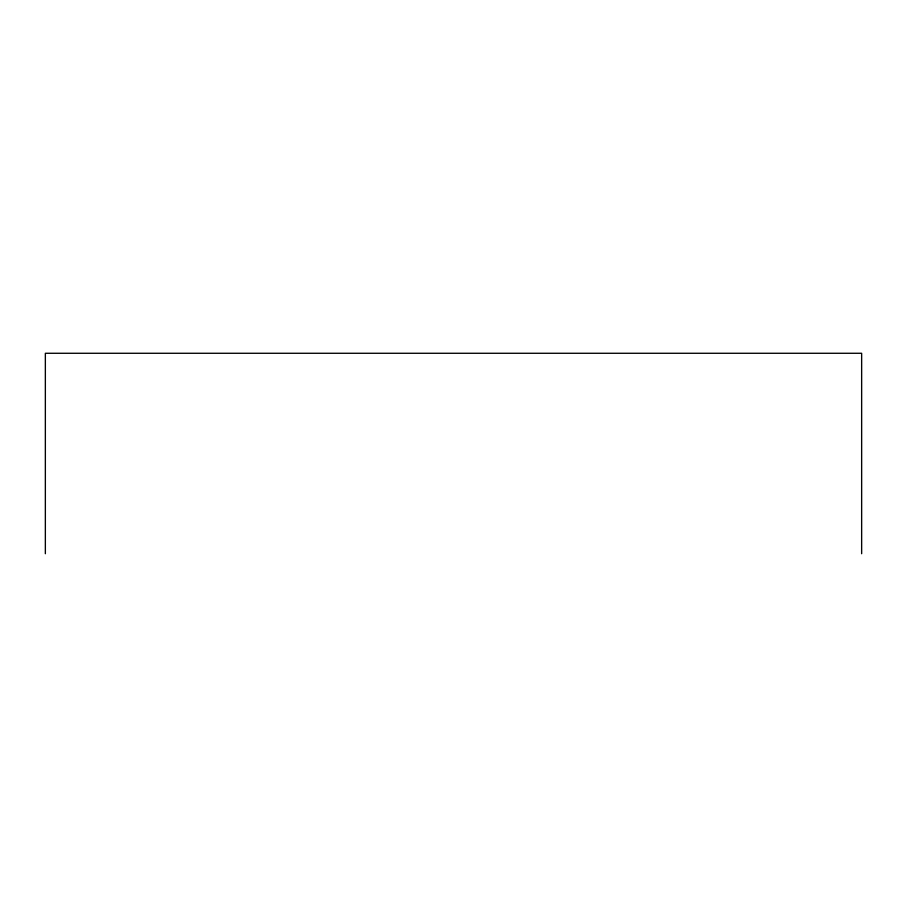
<?xml version="1.0" encoding="UTF-8"?>
<svg xmlns="http://www.w3.org/2000/svg" width="907" height="907" viewBox="0 0 907 907"><rect width="100%" height="100%" fill="white"/><g stroke="black" fill="none" stroke-linecap="round" stroke-linejoin="round"><path stroke-width="1.36" d="M861.65 553.723L861.65 353.277L45.35 353.277L45.35 553.723"/></g></svg>
